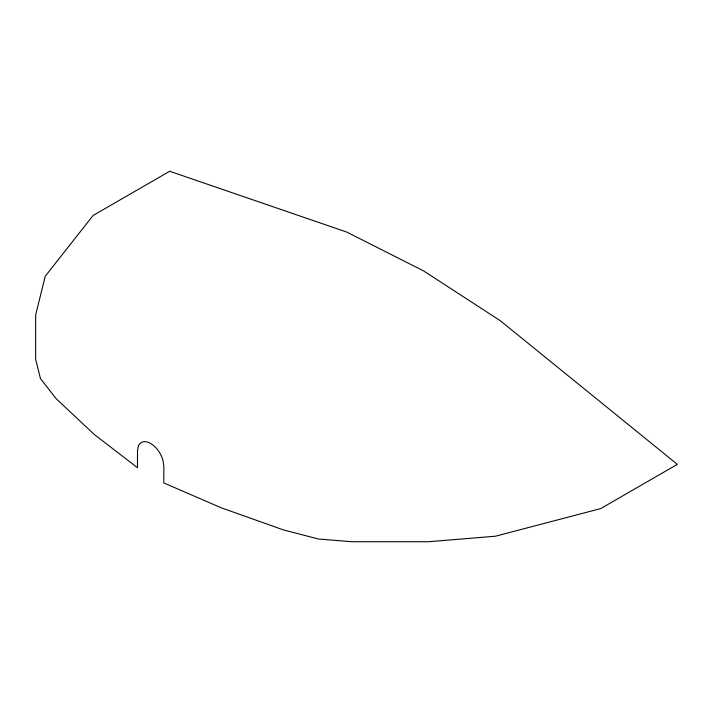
<?xml version="1.0" encoding="UTF-8"?>
<svg xmlns="http://www.w3.org/2000/svg" width="713" height="713" viewBox="0 0 713 713"><rect width="100%" height="100%" fill="white"/><g stroke="black" fill="none" stroke-linecap="round" stroke-linejoin="round"><path stroke-width="1.07" d="M138.429 445.848L137.493 450.75L137.493 467.737L94.392 434.565L56.086 398.629L40.436 378.541L35.65 359.192L35.65 314.977L45.222 276.279L93.091 215.478L169.685 171.263L346.741 232.064L423.522 270.86L500.294 320.716L677.35 464.359L600.756 508.574L495.446 536.212L428.424 541.737L351.839 541.737L318.328 538.975L283.533 529.946L221.28 507.825L163.821 482.942L163.821 465.954L162.885 459.965A18.716 10.802 60 0 0 150.657 443.477A18.716 10.802 60 0 0 138.429 445.848"/></g></svg>
